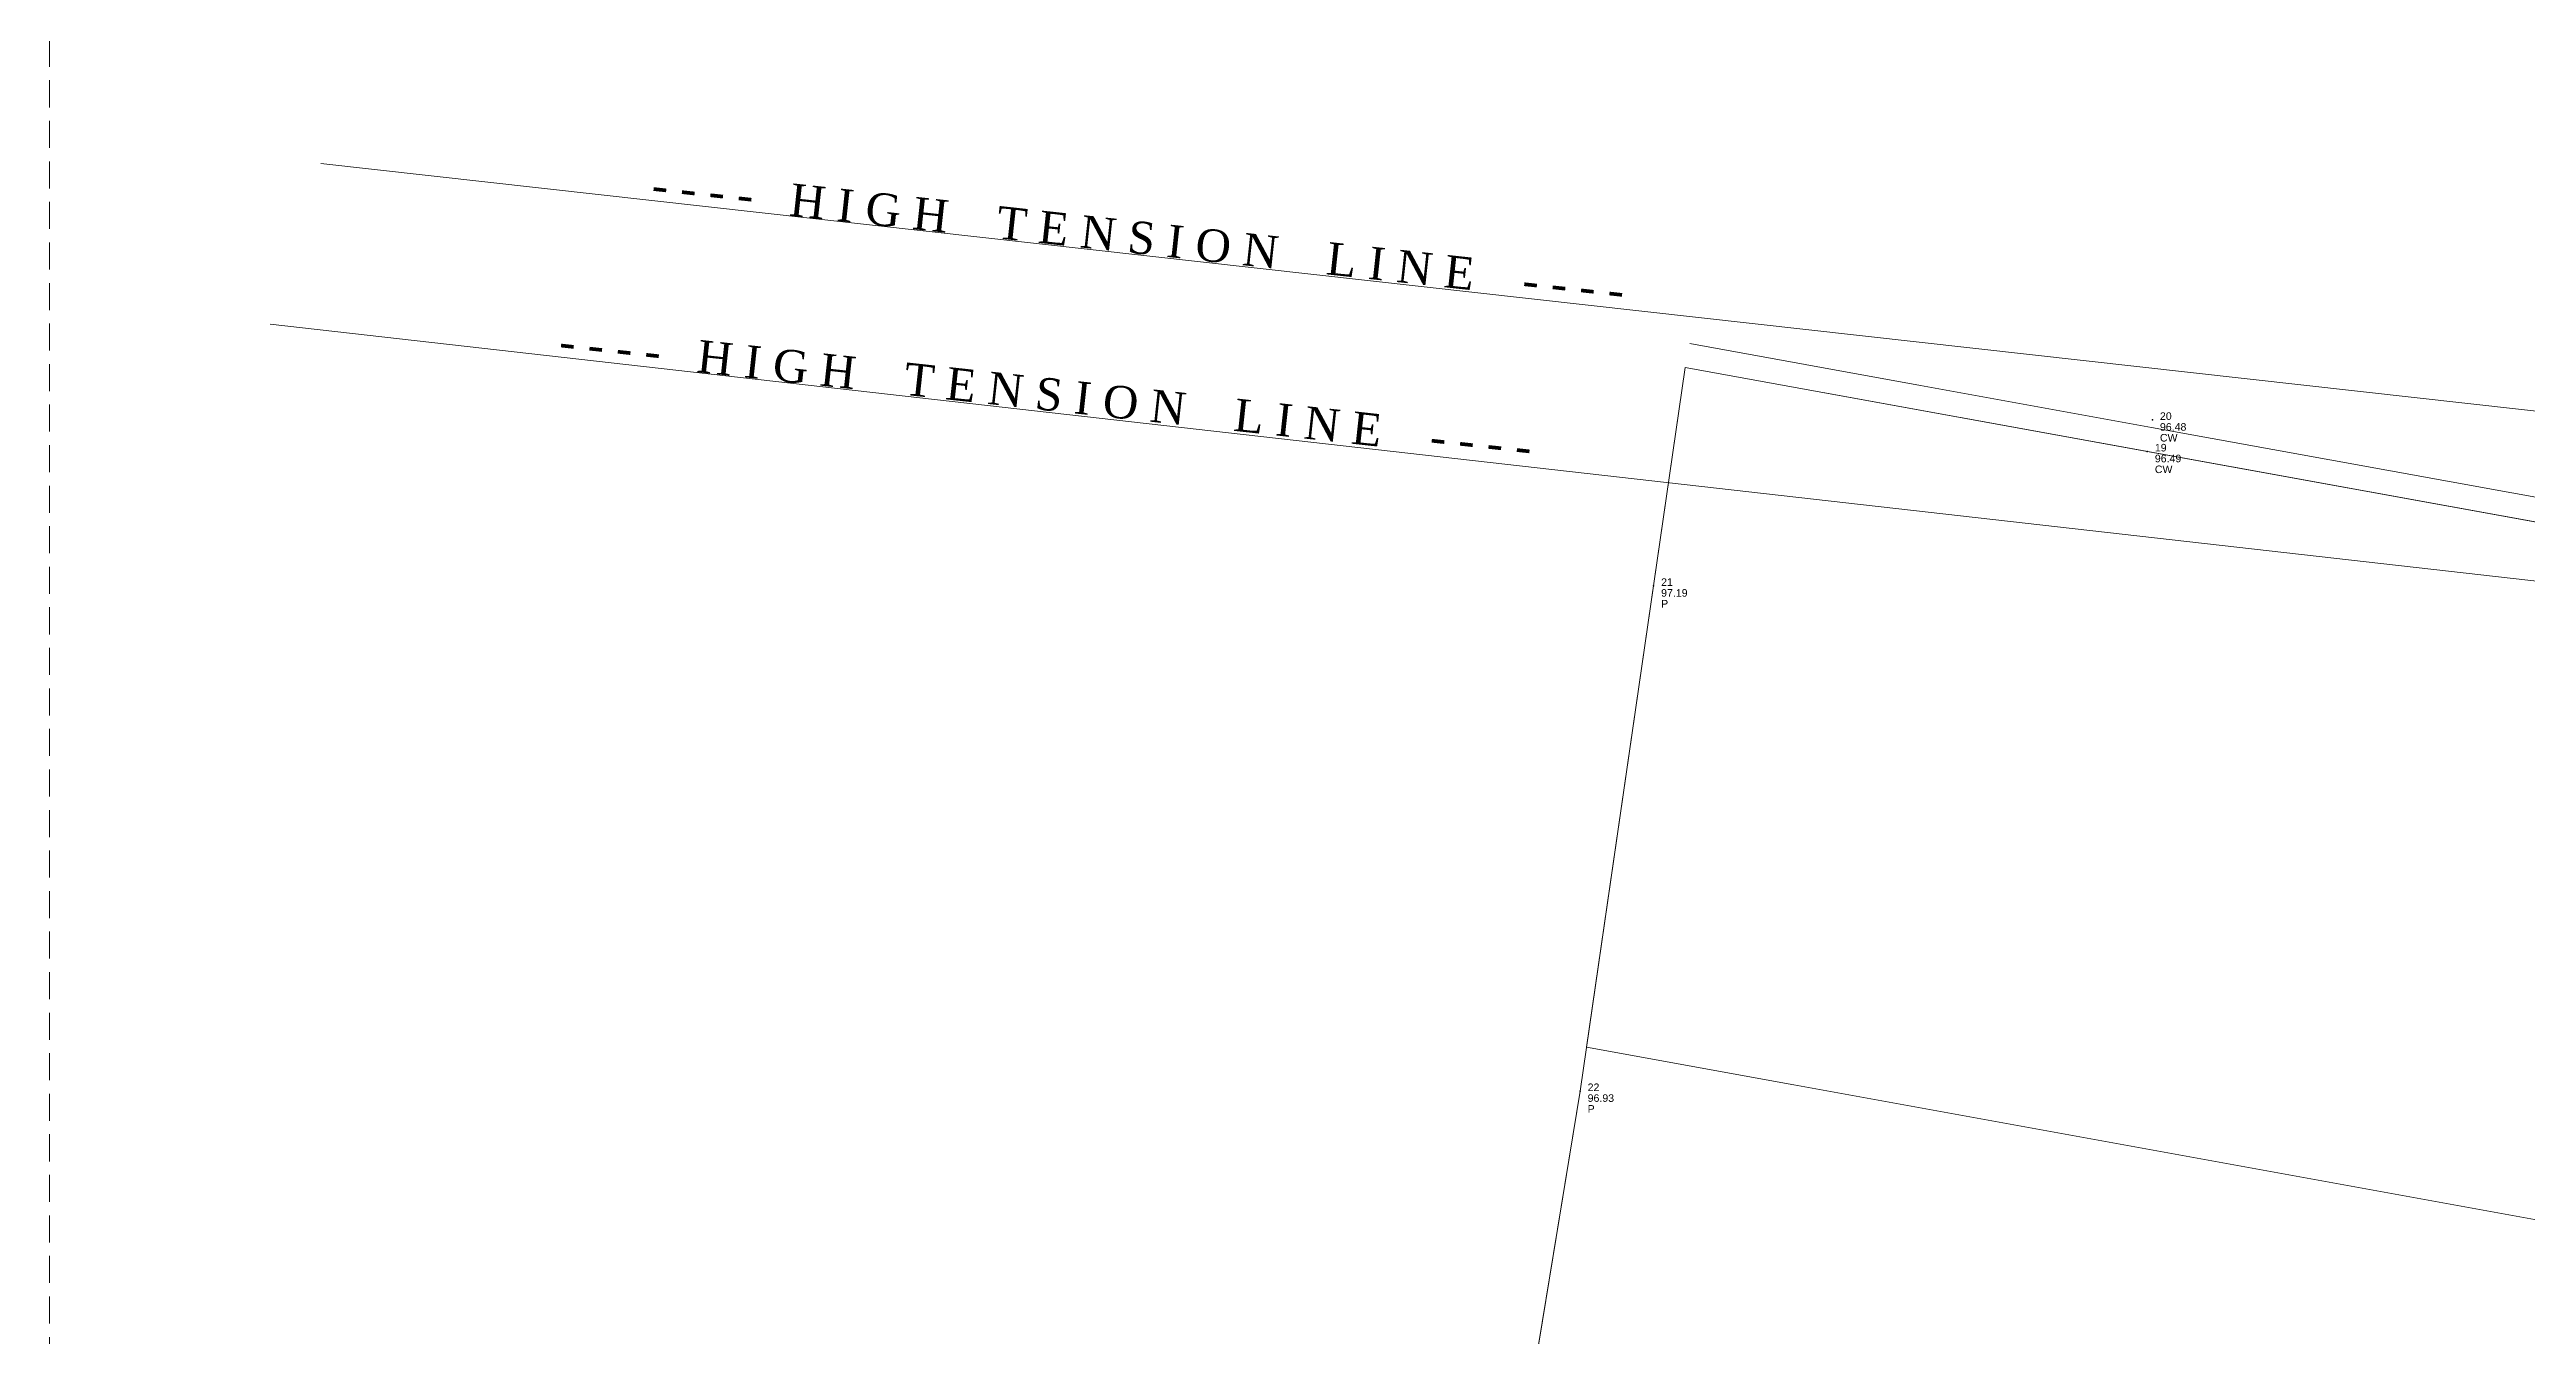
# Model space of a CAD drawing. Header units: millimetres. Extents: x 1332 to 1607, y 864 to 1149.
# Drawn here: x 1331.82 to 1377.66, y 1077.98 to 1101.77 of the extents above; entities that cross this region are included whole.
import ezdxf

# ---------------------------------------------------------------- set-up
doc = ezdxf.new("R2010")
doc.units = ezdxf.units.MM
doc.linetypes.add('DASHED', pattern=[0.75, 0.5, -0.25])
doc.layers.add('Compound Wall', color=1, linetype='Continuous', lineweight=30)
for name, color, linetype in [('pntdesc', 1, 'Continuous'), ('pntelev', 2, 'Continuous'), ('pntno', 3, 'Continuous'), ('U05_ROOM_NAMES-SCALE_2', 7, 'Continuous')]:
    doc.layers.add(name, color=color, linetype=linetype)
doc.styles.add('Dim in Meter', font='times.ttf', dxfattribs={"height": 1})
doc.styles.get("Standard").update_dxf_attribs({"font": 'arial.ttf'})

msp = doc.modelspace()

# ---------------------------------------------------------------- linework, layer by layer
at = {"linetype": 'DASHED', "lineweight": 0}
msp.add_lwpolyline([(1569.87369, 863.69851), (1331.81928, 863.69851), (1331.81928, 1149.34711), (1569.87369, 1149.34711)], close=True, dxfattribs=at)
at = {"linetype": 'Continuous', "lineweight": 0, "flags": 128}
for points, elevation in [([(1607.13478, 1069.47041), (1336.83923, 1099.65768)], 118.812), ([(1335.90039, 1096.68444), (1484.349, 1079.866), (1606.14219, 1066.11093)], 107.066)]:
    msp.add_lwpolyline(points, dxfattribs=dict(at, elevation=elevation))
at = {"color": 254}
for p in [(1370.735, 1094.916, 96.481), (1370.641, 1094.332, 96.489), (1361.504, 1091.845, 97.186), (1360.144, 1082.499, 96.926)]:
    msp.add_point(p, dxfattribs=at)
at = {"layer": 'Compound Wall', "linetype": 'Continuous', "lineweight": 0, "flags": 128}
for points, elevation in [([(1432.30062, 1084.16717), (1425.73144, 1085.29456), (1419.14718, 1086.32125), (1412.7723, 1087.3779), (1406.39611, 1088.43477), (1400.76892, 1089.38863), (1395.1435, 1090.34219), (1382.93108, 1092.55873), (1370.71608, 1094.77573), (1366.44143, 1095.55157), (1362.17206, 1096.32645)], 96.23), ([(1406.327, 1087.99), (1395.071, 1089.898), (1370.641, 1094.332), (1362.0917, 1095.88368), (1361.504, 1091.845), (1360.144, 1082.499), (1358.67133, 1073.52656), (1358.67133, 1073.52656)], 96.308), ([(1417.17552, 1062.56461), (1418.04447, 1062.39107), (1421.62622, 1072.26048), (1427.79939, 1069.99278), (1430.24725, 1072.17062), (1432.247, 1083.823), (1419.081, 1085.876), (1406.327, 1087.99), (1395.071, 1089.898), (1370.641, 1094.332), (1362.0917, 1095.88368), (1361.504, 1091.845), (1360.144, 1082.499), (1358.67133, 1073.52656), (1359.132, 1073.441), (1372.791, 1070.904), (1382.286, 1069.172), (1386.206, 1068.387), (1386.206, 1068.387), (1401.783, 1065.466), (1404.518, 1064.954), (1414.986, 1062.976), (1417.17552, 1062.56461)], 96.932), ([(1417.17552, 1062.56461), (1418.04447, 1062.39107), (1421.62622, 1072.26048), (1427.79939, 1069.99278), (1430.24725, 1072.17062), (1432.247, 1083.823), (1419.081, 1085.876), (1406.327, 1087.99), (1395.071, 1089.898), (1370.641, 1094.332), (1362.0917, 1095.88368), (1361.504, 1091.845), (1360.144, 1082.499), (1358.67133, 1073.52656), (1359.132, 1073.441), (1372.791, 1070.904), (1382.286, 1069.172), (1386.206, 1068.387), (1386.206, 1068.387), (1401.783, 1065.466), (1404.518, 1064.954), (1414.986, 1062.976), (1417.17552, 1062.56461)], 193.162), ([(1358.682, 1073.584), (1360.144, 1082.499), (1362.0917, 1095.88368)], 98.397), ([(1395.071, 1089.898), (1362.0917, 1095.88368)], 96.23), ([(1432.24546, 1083.82324), (1425.65872, 1084.85046), (1419.07572, 1085.87696), (1412.69872, 1086.93396), (1406.32172, 1087.99096), (1400.69372, 1088.94496), (1395.06572, 1089.89896), (1382.85072, 1092.11596), (1370.63572, 1094.33296), (1366.36106, 1095.1088), (1362.0917, 1095.88368)], 96.23), ([(1362.0917, 1095.88368), (1366.36635, 1095.10784), (1370.641, 1094.332), (1382.856, 1092.115), (1395.071, 1089.898), (1400.699, 1088.944), (1406.327, 1087.99), (1412.704, 1086.933), (1419.081, 1085.876), (1425.664, 1084.8495), (1432.24546, 1083.82324)], 96.23)]:
    msp.add_lwpolyline(points, dxfattribs=dict(at, elevation=elevation))
at = {"layer": 'Compound Wall', "linetype": 'Continuous', "lineweight": 0, "elevation": 96.23, "flags": 128}
for points in [[(1432.247, 1083.823), (1419.081, 1085.876), (1406.327, 1087.99), (1395.071, 1089.898), (1370.641, 1094.332), (1362.0917, 1095.88368), (1361.504, 1091.845), (1360.144, 1082.499), (1358.67133, 1073.52656), (1359.132, 1073.441), (1372.791, 1070.904), (1382.286, 1069.172), (1386.206, 1068.387), (1401.783, 1065.466), (1404.518, 1064.954), (1414.986, 1062.976), (1417.17552, 1062.56461), (1418.04447, 1062.39107), (1421.62622, 1072.26048), (1427.79939, 1069.99278), (1430.24725, 1072.17062)], [(1432.24546, 1083.82324), (1425.664, 1084.8495), (1419.081, 1085.876), (1412.704, 1086.933), (1406.327, 1087.99), (1400.699, 1088.944), (1395.071, 1089.898), (1382.856, 1092.115), (1370.641, 1094.332), (1366.36635, 1095.10784), (1362.0917, 1095.88368), (1361.504, 1091.845), (1360.26177, 1083.30833), (1364.09837, 1082.61199), (1368.37303, 1081.83615), (1380.58803, 1079.61915), (1392.87569, 1077.38896), (1398.57651, 1076.42262), (1404.22739, 1075.46474), (1410.62728, 1074.40394), (1429.50298, 1071.50845), (1429.50298, 1071.50845), (1429.50298, 1071.50845), (1430.24725, 1072.17062)]]:
    msp.add_lwpolyline(points, close=True, dxfattribs=at)

# ---------------------------------------------------------------- texts
at = {"layer": 'pntdesc'}
for s, p in [('CW', (1370.875, 1094.516)), ('CW', (1370.781, 1093.932)), ('P', (1361.644, 1091.445)), ('P', (1360.284, 1082.099))]:
    msp.add_text(s, height=0.14, dxfattribs=at).set_placement(p)
at = {"layer": 'pntelev'}
for s, p in [('96.48', (1370.875, 1094.716)), ('96.49', (1370.781, 1094.132)), ('97.19', (1361.644, 1091.645)), ('96.93', (1360.284, 1082.299))]:
    msp.add_text(s, height=0.14, dxfattribs=at).set_placement(p)
at = {"layer": 'pntno'}
for s, p in [('20', (1370.875, 1094.916)), ('19', (1370.781, 1094.332)), ('21', (1361.644, 1091.845)), ('22', (1360.284, 1082.499))]:
    msp.add_text(s, height=0.14, dxfattribs=at).set_placement(p)
at = {"layer": 'U05_ROOM_NAMES-SCALE_2', "lineweight": 25, "ltscale": 3.5, "style": 'Dim in Meter'}
for p in [(1342.94123, 1098.97619, 118.812), (1341.22829, 1096.08082, 107.066)]:
    msp.add_text('- - - -   H I G H    T E N S I O N    L I N E    - - - -', height=0.6, rotation=353.762948, dxfattribs=at).set_placement(p)

doc.saveas('drawing.dxf')
